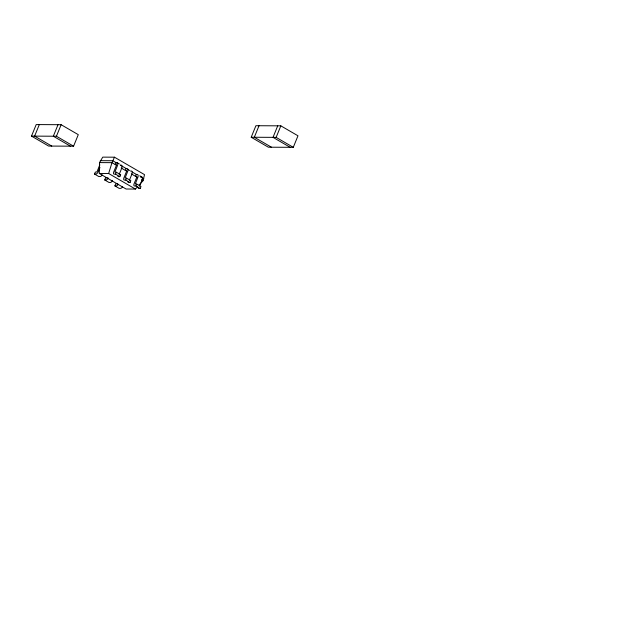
<?xml version="1.0" encoding="UTF-8"?>
<svg xmlns="http://www.w3.org/2000/svg" width="630" height="630" viewBox="0 0 630 630"><rect width="100%" height="100%" fill="white"/><g stroke="black" fill="none" stroke-linecap="round" stroke-linejoin="round"><path stroke-width="0.94" d="M137.34 186.968L135.434 189.063L126.087 189.016L99.296 173.455L99.516 162.595L102.753 157.13L114.471 157.193L144.522 174.636L143.057 180.708L139.246 184.881M99.296 173.455L108.644 173.502L111.982 162.658L114.471 157.193M31.5 136.112L36.209 124.575L61.134 124.709L78.278 134.662L73.576 146.191L48.644 146.065L31.5 136.112L56.432 136.237L73.576 146.191M39.32 124.59L34.618 136.127L51.762 146.081M58.023 124.693L53.314 136.222L70.458 146.176M56.432 136.237L61.134 124.709M102.17 174.888A2.489 1.228 -59.9 0 1 100.178 176.542L98.808 176.542L94.524 174.053L95.311 172.124L96.957 171.895L99.666 165.312A3.567 1.756 -59.9 0 1 99.886 164.903M99.942 167.478L98.17 171.825A2.489 1.228 -59.9 0 1 95.886 174.053L94.524 174.053M112.502 180.511A2.489 1.228 -59.9 0 1 110.352 182.456L108.99 182.448L104.706 179.959L105.486 178.038L107.202 177.66M116.345 172.234L114.88 172.069L117.558 165.406A3.567 1.756 -59.9 0 0 117.007 162.635L115.983 162.603L115.195 164.524L115.975 164.532A1.425 0.701 -59.9 0 1 116.235 165.816L113.746 171.903A2.489 1.228 -59.9 0 0 114.195 174.148L115.558 174.156L116.345 172.234L120.629 174.723L119.85 176.644L118.479 176.636A2.489 1.228 -59.9 0 1 117.841 176.172M119.228 174.337L121.842 167.895A3.567 1.756 -59.9 0 0 121.291 165.123L120.267 165.091L126.189 168.533L127.181 168.549A3.567 1.756 -59.9 0 1 127.732 171.313L125.063 178.046L126.528 178.148L130.812 180.637L130.024 182.558L128.662 182.55A2.489 1.228 -59.9 0 1 127.937 181.668M122.527 186.708A2.489 1.228 -59.9 0 1 120.535 188.37L119.172 188.362L114.88 185.874L115.668 183.952L117.337 183.677M126.157 168.517L125.378 170.439L126.157 170.439A1.425 0.701 -59.9 0 1 126.41 171.73L123.929 177.81A2.489 1.228 -59.9 0 0 124.378 180.062L125.74 180.07L130.024 182.558M125.74 180.07L126.528 178.148M129.41 180.243L132.024 173.801A3.567 1.756 -59.9 0 0 131.473 171.037L130.449 171.006M136.34 174.423L135.552 176.353L136.332 176.353A1.425 0.701 -59.9 0 1 136.592 177.636L134.103 183.724A2.489 1.228 -59.9 0 0 134.552 185.976L135.922 185.976L140.206 188.464L140.986 186.543L136.702 184.054L135.261 184.007L137.915 177.227A3.567 1.756 -59.9 0 0 137.364 174.455L136.34 174.423L132.111 171.974M135.922 185.976L136.702 184.054M139.584 186.157L142.199 179.715A3.567 1.756 -59.9 0 0 141.648 176.943L140.624 176.92L143.837 178.786M251.205 137.245L255.906 125.716L280.838 125.843L297.982 135.796L293.281 147.326L268.349 147.199L251.205 137.245L276.137 137.371L293.281 147.326M259.024 125.732L254.315 137.261L271.459 147.215M277.72 125.827L273.018 137.356L290.162 147.31M276.137 137.371L280.838 125.843M100.304 160.674L112.77 160.737L117.408 163.438M99.516 162.595L111.982 162.658L116.629 165.359M119.306 174.715L120.629 174.723M104.706 179.959L106.068 179.967A2.489 1.228 -59.9 0 0 108.218 178.022M114.88 185.874L116.251 185.881A2.489 1.228 -59.9 0 0 118.243 184.22M140.206 188.464L138.844 188.464A2.489 1.228 -59.9 0 1 138.12 187.331M117.219 162.721L119.361 163.965M139.726 175.786L141.868 177.03M127.882 169.517L129.575 170.494M121.173 167.997L127.095 171.439M131.323 173.896L136.986 177.18M141.451 179.77L143.057 180.708M115.558 174.156L119.85 176.644M108.644 173.502L135.434 189.063"/></g></svg>
